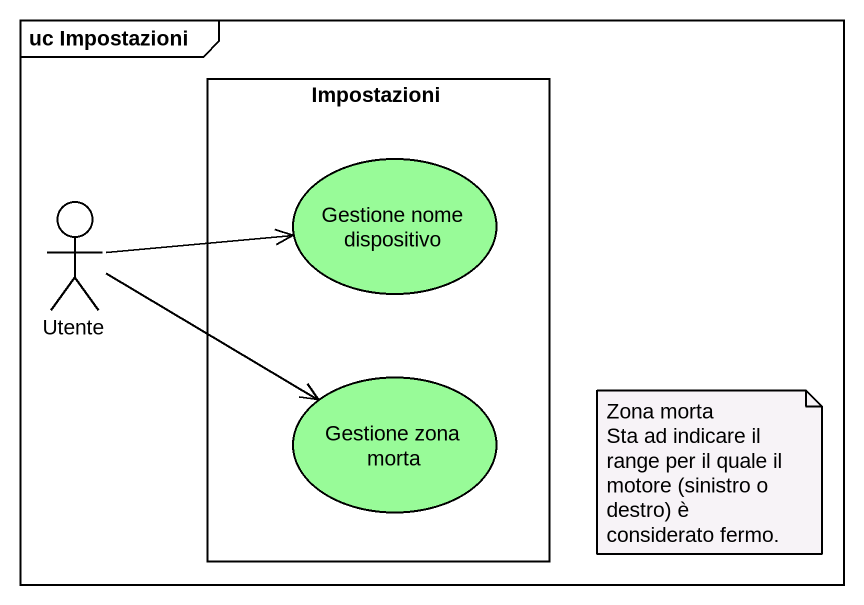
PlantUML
@startuml
mainframe uc Impostazioni
rectangle Impostazioni {
  usecase "Gestione nome dispositivo" as Gestione_nome_dispositivo #98FB98
  usecase "Gestione zona morta" as Gestione_zona_morta #98FB98
}
actor Utente
Utente -right-> Gestione_nome_dispositivo
Utente -right-> Gestione_zona_morta
note as N1
  Zona morta
  Sta ad indicare il range per il quale il motore (sinistro o destro) è considerato fermo.
end note
@enduml
